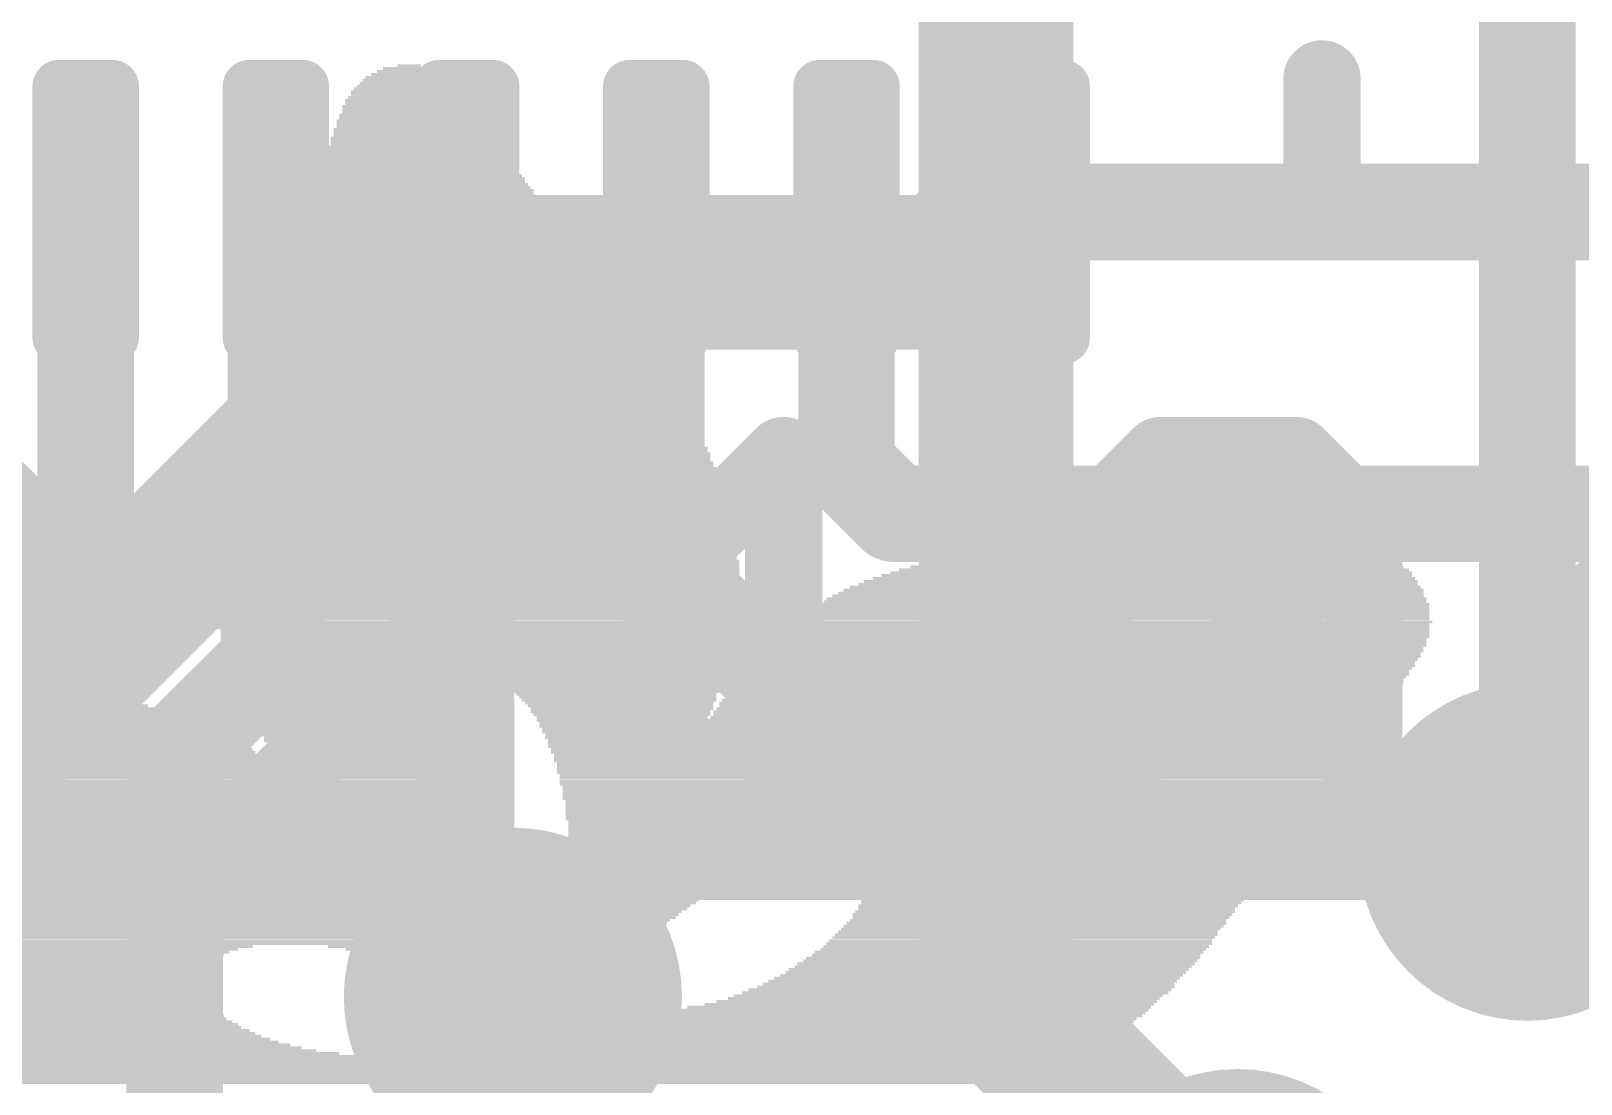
# Model space of a CAD drawing. Extents: x -0.1 to 17.9, y -0.1 to 29.2.
# Drawn here: x 7.496 to 11.571, y 9.422 to 12.192 of the extents above; entities that cross this region are included whole.
import ezdxf

# ---------------------------------------------------------------- set-up
doc = ezdxf.new("R2010")
doc.units = 0
for name, color, linetype in [('1', 12, 'CONTINUOUS'), ('16', 132, 'CONTINUOUS'), ('18', 110, 'CONTINUOUS'), ('21', 40, 'CONTINUOUS'), ('22', 253, 'CONTINUOUS')]:
    doc.layers.add(name, color=color, linetype=linetype)

# ---------------------------------------------------------------- blocks, each defined once
blk = doc.blocks.new('RECT')
blk.add_solid([(-0.5, -0.5), (0.5, -0.5), (-0.5, 0.5), (0.5, 0.5)])
blk = doc.blocks.new('RECT128000X44800R50')
at = {"const_width": 0.07}
blk.add_lwpolyline([(0.365, -0.07), (0.365, 0.07, 0.4142), (0.33, 0.105), (-0.33, 0.105, 0.4142), (-0.365, 0.07), (-0.365, -0.07, 0.4142), (-0.33, -0.105), (0.33, -0.105, 0.4142)], format="xyb", close=True, dxfattribs=at)
blk.add_solid([(-0.3475, -0.0875), (0.3475, -0.0875), (-0.3475, 0.0875), (0.3475, 0.0875)])
blk = doc.blocks.new('ROUNDV')
at = {"const_width": 0.5}
blk.add_lwpolyline([(0, -0.25, 1), (0, 0.25, 1), (0, -0.25)], format="xyb", dxfattribs=at)

msp = doc.modelspace()

# ---------------------------------------------------------------- linework, layer by layer
at = {"layer": '1', "const_width": 0.254}
for points in [[(7.64, 11.716), (7.64, 10.815)], [(8.14, 11.716), (8.14, 10.553)], [(8.64, 11.716), (8.64, 9.775)], [(9.14, 11.716), (9.14, 10.799)], [(9.64, 11.716), (9.64, 11.049)], [(10.14, 11.716), (12.668, 11.716)], [(9.64, 11.049), (9.767, 10.922)], [(9.767, 10.922), (12.192, 10.922)], [(7.64, 10.815), (7.366, 10.541)], [(9.14, 10.799), (9.906, 10.033)], [(8.14, 10.553), (7.874, 10.287)], [(7.874, 10.287), (7.874, 9.017)], [(9.906, 10.033), (11.43, 10.033)], [(8.64, 9.775), (8.763, 9.652)]]:
    msp.add_lwpolyline(points, dxfattribs=at)
at = {"layer": '1', "const_width": 0.127}
for points in [[(7.7035, 11.716, 1), (7.5765, 11.716)], [(8.2035, 11.716, 1), (8.0765, 11.716)], [(8.7035, 11.716, 1), (8.5765, 11.716)], [(9.2035, 11.716, 1), (9.0765, 11.716)], [(9.7035, 11.716, 1), (9.5765, 11.716)], [(10.14, 11.7795, 1), (10.14, 11.6525)], [(9.6849, 11.0939, 1), (9.5951, 11.0041)], [(9.5765, 11.049, 1), (9.7035, 11.049)], [(9.767, 10.9855, 1), (9.767, 10.8585)], [(9.7221, 10.8771, 1), (9.8119, 10.9669)], [(7.6849, 10.7701, 1), (7.5951, 10.8599)], [(9.1849, 10.8439, 1), (9.0951, 10.7541)], [(7.5765, 10.815, 1), (7.7035, 10.815)], [(9.0765, 10.799, 1), (9.2035, 10.799)], [(8.1849, 10.5081, 1), (8.0951, 10.5979)], [(8.0765, 10.553, 1), (8.2035, 10.553)], [(7.9375, 10.287, 1), (7.8105, 10.287)], [(7.8291, 10.3319, 1), (7.9189, 10.2421)], [(9.906, 10.0965, 1), (9.906, 9.9695)], [(11.43, 9.9695, 1), (11.43, 10.0965)], [(9.8611, 9.9881, 1), (9.9509, 10.0779)], [(8.6849, 9.8199, 1), (8.5951, 9.7301)], [(8.5765, 9.775, 1), (8.7035, 9.775)], [(8.7181, 9.6071, 1), (8.8079, 9.6969)]]:
    msp.add_lwpolyline(points, format="xyb", dxfattribs=at)
at = {"layer": '16'}
for points, const_width in [([(11.43, 17.333), (11.43, 10.033)], 0.254), ([(10.033, 11.684), (10.033, 12.573)], 0.4064), ([(9.906, 11.557), (10.033, 11.684)], 0.4064), ([(10.033, 9.652), (10.033, 11.684)], 0.4064), ([(8.636, 11.557), (5.969, 8.89)], 0.4064), ([(9.906, 11.557), (8.636, 11.557)], 0.4064), ([(10.668, 9.017), (10.033, 9.652)], 0.4064), ([(8.763, 9.652), (8.763, 8.128)], 0.254)]:
    msp.add_lwpolyline(points, dxfattribs=dict(at, const_width=const_width))
for points, const_width in [([(10.1346, 11.684, 1), (9.9314, 11.684)], 0.2032), ([(10.1048, 11.6122, 1), (9.9612, 11.7558)], 0.2032), ([(9.9314, 11.684, 1), (10.1346, 11.684)], 0.2032), ([(8.636, 11.6586, 1), (8.636, 11.4554)], 0.2032), ([(8.7078, 11.4852, 1), (8.5642, 11.6288)], 0.2032), ([(9.906, 11.4554, 1), (9.906, 11.6586)], 0.2032), ([(9.8342, 11.6288, 1), (9.9778, 11.4852)], 0.2032), ([(11.3665, 10.033, 1), (11.4935, 10.033)], 0.127), ([(10.1048, 9.7238, 1), (9.9612, 9.5802)], 0.2032), ([(8.8265, 9.652, 1), (8.6995, 9.652)], 0.127), ([(9.9314, 9.652, 1), (10.1346, 9.652)], 0.2032)]:
    msp.add_lwpolyline(points, format="xyb", dxfattribs=dict(at, const_width=const_width))
at = {"layer": '21', "const_width": 0.2032}
for points in [[(10.89, 11.716), (10.89, 12.066)], [(10.54, 11.716), (10.89, 11.716)], [(7.3137, 11.0753), (7.4916, 10.8974)], [(8.1271, 11.0753), (7.9492, 10.8974)], [(8.4831, 11.0753), (8.1271, 11.0753)], [(8.661, 10.8974), (8.4831, 11.0753)], [(9.1186, 10.7194), (9.4745, 11.0753)], [(9.4745, 11.0753), (9.4745, 10.0076)], [(10.288, 10.8974), (10.4659, 11.0753)], [(10.4659, 11.0753), (10.8218, 11.0753)], [(10.8218, 11.0753), (10.9998, 10.8974)], [(11.9912, 11.0753), (11.4574, 10.5415)], [(7.4916, 10.8974), (7.4916, 10.5415)], [(8.661, 10.7194), (8.661, 10.8974)], [(10.288, 10.1856), (10.288, 10.8974)], [(10.288, 10.1856), (10.9998, 10.8974)], [(10.9998, 10.8974), (10.9998, 10.1856)], [(7.9492, 10.0076), (8.661, 10.7194)], [(7.4916, 10.5415), (7.3137, 10.3635)], [(11.4574, 10.5415), (12.1692, 10.5415)], [(10.4659, 10.0076), (10.288, 10.1856)], [(10.9998, 10.1856), (10.8218, 10.0076)], [(8.661, 10.0076), (7.9492, 10.0076)], [(9.1186, 10.0076), (9.8304, 10.0076)], [(10.8218, 10.0076), (10.4659, 10.0076)]]:
    msp.add_lwpolyline(points, dxfattribs=at)
at = {"layer": '21', "const_width": 0.1016}
for points in [[(10.9408, 12.066, 1), (10.8392, 12.066)], [(10.54, 11.7668, 1), (10.54, 11.6652)], [(10.89, 11.6652, 1), (10.89, 11.7668)], [(10.8392, 11.716, 1), (10.9408, 11.716)], [(8.1271, 11.1261, 1), (8.1271, 11.0245)], [(8.1631, 11.0394, 1), (8.0912, 11.1112)], [(8.519, 11.1112, 1), (8.4471, 11.0394)], [(8.4831, 11.0245, 1), (8.4831, 11.1261)], [(9.5253, 11.0753, 1), (9.4237, 11.0753)], [(9.5104, 11.0394, 1), (9.4386, 11.1112)], [(10.4659, 11.1261, 1), (10.4659, 11.0245)], [(10.5019, 11.0394, 1), (10.43, 11.1112)], [(10.8578, 11.1112, 1), (10.7859, 11.0394)], [(10.8218, 11.0245, 1), (10.8218, 11.1261)], [(7.5424, 10.8974, 1), (7.4408, 10.8974)], [(7.4557, 10.8614, 1), (7.5275, 10.9333)], [(7.9133, 10.9333, 1), (7.9851, 10.8614)], [(8.7118, 10.8974, 1), (8.6102, 10.8974)], [(8.6251, 10.8614, 1), (8.6969, 10.9333)], [(10.3388, 10.8974, 1), (10.2372, 10.8974)], [(10.2521, 10.9333, 1), (10.3239, 10.8614)], [(11.0506, 10.8974, 1), (10.949, 10.8974)], [(11.0357, 10.8614, 1), (10.9639, 10.9333)], [(10.9639, 10.8614, 1), (11.0357, 10.9333)], [(8.6969, 10.6835, 1), (8.6251, 10.7553)], [(9.0827, 10.7553, 1), (9.1545, 10.6835)], [(8.6102, 10.7194, 1), (8.7118, 10.7194)], [(7.5275, 10.5055, 1), (7.4557, 10.5774)], [(11.4574, 10.5923, 1), (11.4574, 10.4907)], [(11.4215, 10.5774, 1), (11.4933, 10.5055)], [(7.4408, 10.5415, 1), (7.5424, 10.5415)], [(10.3239, 10.2215, 1), (10.2521, 10.1496)], [(10.2521, 10.2215, 1), (10.3239, 10.1496)], [(11.0357, 10.1496, 1), (10.9639, 10.2215)], [(10.2372, 10.1856, 1), (10.3388, 10.1856)], [(10.949, 10.1856, 1), (11.0506, 10.1856)], [(7.9492, 10.0584, 1), (7.9492, 9.9568)], [(8.661, 9.9568, 1), (8.661, 10.0584)], [(9.1186, 10.0584, 1), (9.1186, 9.9568)], [(9.8304, 9.9568, 1), (9.8304, 10.0584)], [(10.4659, 10.0584, 1), (10.4659, 9.9568)], [(10.8218, 9.9568, 1), (10.8218, 10.0584)], [(7.9133, 10.0435, 1), (7.9851, 9.9717)], [(10.43, 9.9717, 1), (10.5019, 10.0435)], [(10.7859, 10.0435, 1), (10.8578, 9.9717)], [(9.4237, 10.0076, 1), (9.5253, 10.0076)]]:
    msp.add_lwpolyline(points, format="xyb", dxfattribs=at)

# ---------------------------------------------------------------- block references
at = {"layer": '1', "rotation": 270}
for p in [(7.64, 11.716), (8.14, 11.716), (8.64, 11.716), (9.14, 11.716), (9.64, 11.716), (10.14, 11.716)]:
    msp.add_blockref('RECT128000X44800R50', p, dxfattribs=at)
at = {"layer": '18', "xscale": 0.889, "yscale": 0.889}
for p in [(11.43, 10.033), (11.43, 10.033), (8.763, 9.652), (8.763, 9.652), (10.668, 9.017), (10.668, 9.017)]:
    msp.add_blockref('ROUNDV', p, dxfattribs=at)
at = {"layer": '22', "rotation": 180}
for p, xscale, yscale in [((8.49, 12.1006), 0.0609, 0.0076), ((8.4823, 12.0625), 0.2286, 0.0076), ((8.4785, 12.0701), 0.2058, 0.0076), ((8.4824, 12.0777), 0.1829, 0.0076), ((8.4823, 12.0853), 0.1524, 0.0076), ((8.4824, 12.093), 0.1219, 0.0077), ((8.4823, 12.0168), 0.3048, 0.0077), ((8.4823, 12.032), 0.2896, 0.0076), ((8.4823, 12.0244), 0.2896, 0.0076), ((8.4824, 12.0396), 0.2743, 0.0076), ((8.4824, 12.0472), 0.2591, 0.0076), ((8.4823, 12.0549), 0.2438, 0.0077), ((8.4862, 11.9939), 0.3429, 0.0076), ((8.4862, 11.9863), 0.3429, 0.0076), ((8.49, 11.9787), 0.3505, 0.0077), ((8.4823, 12.0091), 0.32, 0.0076), ((8.4862, 12.0015), 0.3277, 0.0076), ((8.4899, 11.9558), 0.381, 0.0076), ((8.4938, 11.9482), 0.3887, 0.0076), ((8.4976, 11.9405), 0.3963, 0.0077), ((8.49, 11.971), 0.3657, 0.0076), ((8.4938, 11.9634), 0.3733, 0.0076), ((8.5052, 11.8948), 0.442, 0.0076), ((8.5014, 11.9101), 0.4343, 0.0076), ((8.5014, 11.9024), 0.4343, 0.0077), ((8.4938, 11.9329), 0.4039, 0.0076), ((8.4976, 11.9253), 0.4115, 0.0076), ((8.5014, 11.9177), 0.4191, 0.0076), ((8.509, 11.8643), 0.48, 0.0077), ((8.5128, 11.8567), 0.4876, 0.0076), ((8.5052, 11.8872), 0.4572, 0.0076), ((8.5052, 11.8796), 0.4572, 0.0076), ((8.509, 11.872), 0.4648, 0.0076), ((8.5166, 11.8186), 0.5258, 0.0076), ((8.5128, 11.8415), 0.503, 0.0076), ((8.5166, 11.8339), 0.5106, 0.0076), ((8.5204, 11.8262), 0.5182, 0.0077), ((8.5128, 11.8491), 0.4876, 0.0076), ((8.5243, 11.7881), 0.5563, 0.0077), ((8.5281, 11.7805), 0.5639, 0.0076), ((8.5319, 11.7729), 0.5715, 0.0076), ((8.5204, 11.811), 0.5334, 0.0076), ((8.5242, 11.8034), 0.541, 0.0076), ((8.5242, 11.7958), 0.541, 0.0076), ((8.5319, 11.7424), 0.6019, 0.0076), ((8.5357, 11.7348), 0.6096, 0.0076), ((8.5281, 11.7653), 0.5791, 0.0076), ((8.5319, 11.7577), 0.5867, 0.0076), ((8.5357, 11.75), 0.5943, 0.0077), ((8.5433, 11.6967), 0.6553, 0.0076), ((8.5395, 11.7196), 0.6325, 0.0076), ((8.5395, 11.7119), 0.6325, 0.0077), ((8.5433, 11.7043), 0.6401, 0.0076), ((8.5395, 11.7272), 0.6172, 0.0076), ((8.5509, 11.651), 0.701, 0.0076), ((8.5471, 11.6738), 0.6782, 0.0077), ((8.5509, 11.6662), 0.6858, 0.0076), ((8.5509, 11.6586), 0.6858, 0.0076), ((8.5471, 11.6815), 0.663, 0.0076), ((8.5433, 11.6891), 0.6553, 0.0076), ((8.5548, 11.6281), 0.7239, 0.0076), ((8.5586, 11.6205), 0.7315, 0.0076), ((8.5624, 11.6129), 0.7391, 0.0076), ((8.5547, 11.6434), 0.7086, 0.0076), ((8.5547, 11.6357), 0.7086, 0.0077), ((8.5662, 11.5748), 0.7773, 0.0076), ((8.5585, 11.6053), 0.7468, 0.0076), ((8.5623, 11.5976), 0.7544, 0.0077), ((8.5661, 11.59), 0.762, 0.0076), ((8.5661, 11.5824), 0.762, 0.0076), ((8.5776, 11.5291), 0.8306, 0.0076), ((8.57, 11.5519), 0.8001, 0.0076), ((8.5738, 11.5443), 0.8077, 0.0076), ((8.5776, 11.5367), 0.8153, 0.0076), ((8.57, 11.5672), 0.7849, 0.0076), ((8.5738, 11.5595), 0.7925, 0.0077), ((8.5814, 11.5062), 0.8534, 0.0076), ((8.5814, 11.4986), 0.8534, 0.0076), ((8.5852, 11.491), 0.861, 0.0076), ((8.5776, 11.5214), 0.8306, 0.0077), ((8.5814, 11.5138), 0.8382, 0.0076), ((8.589, 11.4605), 0.8992, 0.0076), ((8.5928, 11.4529), 0.9068, 0.0076), ((8.589, 11.4757), 0.884, 0.0076), ((8.589, 11.4681), 0.884, 0.0076), ((8.5852, 11.4833), 0.8763, 0.0077), ((8.5967, 11.4148), 0.9449, 0.0076), ((8.6005, 11.4071), 0.9525, 0.0077), ((8.5928, 11.4376), 0.922, 0.0076), ((8.5966, 11.43), 0.9296, 0.0076), ((8.6005, 11.4224), 0.9373, 0.0076), ((8.5928, 11.4452), 0.9068, 0.0077), ((8.6043, 11.3843), 0.9753, 0.0076), ((8.6081, 11.3767), 0.9829, 0.0076), ((8.6119, 11.3691), 0.9906, 0.0077), ((8.6043, 11.3995), 0.9601, 0.0076), ((8.6043, 11.3919), 0.9601, 0.0076), ((8.6119, 11.3386), 1.0211, 0.0076), ((8.6157, 11.331), 1.0287, 0.0077), ((8.6081, 11.3614), 0.9983, 0.0076), ((8.6119, 11.3538), 1.0059, 0.0076), ((8.6157, 11.3462), 1.0135, 0.0076), ((8.6233, 11.2929), 1.0744, 0.0077), ((8.6271, 11.2852), 1.082, 0.0076), ((8.6195, 11.3157), 1.0516, 0.0076), ((8.6195, 11.3081), 1.0516, 0.0076), ((8.6233, 11.3005), 1.0592, 0.0076), ((8.6195, 11.3233), 1.0363, 0.0076), ((8.6309, 11.2471), 1.1202, 0.0076), ((8.6271, 11.27), 1.0972, 0.0076), ((8.631, 11.2624), 1.1049, 0.0076), ((8.631, 11.2548), 1.1049, 0.0077), ((8.6271, 11.2776), 1.082, 0.0076), ((8.6347, 11.2243), 1.143, 0.0076), ((8.6347, 11.2167), 1.143, 0.0077), ((8.6385, 11.209), 1.1506, 0.0076), ((8.6347, 11.2395), 1.1278, 0.0076), ((8.6347, 11.2319), 1.1278, 0.0076), ((8.6424, 11.1709), 1.1887, 0.0076), ((8.6424, 11.1633), 1.1887, 0.0076), ((8.6386, 11.2014), 1.1659, 0.0076), ((8.6386, 11.1938), 1.1659, 0.0076), ((8.6424, 11.1862), 1.1735, 0.0076), ((8.6424, 11.1786), 1.1735, 0.0077), ((8.6462, 11.1252), 1.2269, 0.0076), ((8.6424, 11.1481), 1.2039, 0.0076), ((8.6462, 11.1405), 1.2115, 0.0077), ((8.6462, 11.1328), 1.2115, 0.0076), ((8.6462, 11.1557), 1.1963, 0.0076), ((8.65, 11.0795), 1.2649, 0.0076), ((8.6462, 11.1024), 1.2421, 0.0077), ((8.65, 11.0947), 1.2497, 0.0076), ((8.65, 11.0871), 1.2497, 0.0076), ((8.6462, 11.1176), 1.2269, 0.0076), ((8.65, 11.11), 1.2345, 0.0076), ((8.65, 11.049), 1.2801, 0.0076), ((8.6538, 11.0414), 1.2878, 0.0076), ((8.65, 11.0719), 1.2649, 0.0076), ((8.65, 11.0643), 1.2649, 0.0077), ((8.6538, 11.0566), 1.2725, 0.0076), ((8.6538, 11.0185), 1.303, 0.0076), ((8.6538, 11.0109), 1.303, 0.0076), ((8.6538, 11.0033), 1.303, 0.0076), ((8.6538, 11.0338), 1.2878, 0.0076), ((8.6538, 11.0262), 1.2878, 0.0077), ((8.6538, 10.9804), 1.3183, 0.0076), ((8.6576, 10.9728), 1.3259, 0.0076), ((8.6576, 10.9652), 1.3259, 0.0076), ((8.6576, 10.9576), 1.3259, 0.0076), ((8.6576, 10.9957), 1.3106, 0.0076), ((8.6576, 10.9881), 1.3106, 0.0077), ((8.6576, 10.9423), 1.3411, 0.0076), ((8.6576, 10.9347), 1.3411, 0.0076), ((8.6576, 10.9271), 1.3411, 0.0076), ((8.6614, 10.9195), 1.3488, 0.0076), ((8.6614, 10.95), 1.3335, 0.0077), ((8.6614, 10.8814), 1.364, 0.0076), ((8.6614, 10.9119), 1.3488, 0.0077), ((8.6614, 10.9042), 1.3488, 0.0076), ((8.6614, 10.8966), 1.3488, 0.0076), ((8.6652, 10.889), 1.3564, 0.0076), ((8.6614, 10.8738), 1.364, 0.0077), ((8.6614, 10.8661), 1.364, 0.0076), ((8.6614, 10.8585), 1.364, 0.0076), ((8.6652, 10.8509), 1.3716, 0.0076), ((8.6652, 10.8433), 1.3716, 0.0076), ((8.6652, 10.8357), 1.3716, 0.0077), ((8.6652, 10.828), 1.3716, 0.0076), ((8.6652, 10.8204), 1.3716, 0.0076), ((8.6652, 10.8128), 1.3716, 0.0076), ((8.6652, 10.8052), 1.3716, 0.0076), ((8.669, 10.7976), 1.3792, 0.0077), ((10.4749, 10.7976), 1.2115, 0.0077), ((10.4902, 10.8052), 1.1506, 0.0076), ((10.5054, 10.8128), 1.0744, 0.0076), ((10.6807, 10.8204), 0.602, 0.0076), ((8.669, 10.7899), 1.3792, 0.0076), ((8.669, 10.7823), 1.3792, 0.0076), ((8.669, 10.7747), 1.3792, 0.0076), ((8.669, 10.7671), 1.3792, 0.0076), ((8.669, 10.7595), 1.3792, 0.0077), ((10.4292, 10.7595), 1.3945, 0.0077), ((10.4407, 10.7671), 1.3716, 0.0076), ((10.4482, 10.7747), 1.3411, 0.0076), ((10.4559, 10.7823), 1.2954, 0.0076), ((10.4673, 10.7899), 1.2573, 0.0076), ((8.669, 10.7518), 1.3792, 0.0076), ((8.669, 10.7442), 1.3792, 0.0076), ((8.669, 10.7366), 1.3792, 0.0076), ((8.669, 10.729), 1.3792, 0.0076), ((8.669, 10.7214), 1.3792, 0.0077), ((8.669, 10.7137), 1.3792, 0.0076), ((10.3873, 10.7137), 1.5392, 0.0076), ((10.3949, 10.7214), 1.524, 0.0077), ((10.3987, 10.729), 1.5011, 0.0076), ((10.4063, 10.7366), 1.4707, 0.0076), ((10.414, 10.7442), 1.4554, 0.0076), ((10.4216, 10.7518), 1.425, 0.0076), ((8.669, 10.7061), 1.3792, 0.0076), ((8.669, 10.6985), 1.3792, 0.0076), ((8.669, 10.6909), 1.3792, 0.0076), ((8.669, 10.6833), 1.3792, 0.0077), ((8.669, 10.6756), 1.3792, 0.0076), ((10.3606, 10.6756), 1.6231, 0.0076), ((10.3683, 10.6833), 1.6078, 0.0077), ((10.3721, 10.6909), 1.585, 0.0076), ((10.3759, 10.6985), 1.5774, 0.0076), ((10.3797, 10.7061), 1.5544, 0.0076), ((8.669, 10.668), 1.3792, 0.0076), ((8.6728, 10.6604), 1.3716, 0.0076), ((8.669, 10.6528), 1.364, 0.0076), ((8.669, 10.6452), 1.364, 0.0077), ((8.669, 10.6375), 1.364, 0.0076), ((10.3378, 10.6375), 1.684, 0.0076), ((10.3378, 10.6452), 1.6688, 0.0077), ((10.3454, 10.6528), 1.6536, 0.0076), ((10.3492, 10.6604), 1.6459, 0.0076), ((10.3568, 10.668), 1.6307, 0.0076), ((8.669, 10.6299), 1.364, 0.0076), ((8.669, 10.6223), 1.364, 0.0076), ((8.6728, 10.6147), 1.3564, 0.0076), ((8.6728, 10.6071), 1.3564, 0.0077), ((8.669, 10.5994), 1.3488, 0.0076), ((8.669, 10.5918), 1.3488, 0.0076), ((10.3035, 10.5918), 1.7222, 0.0076), ((10.3112, 10.5994), 1.7221, 0.0076), ((10.3149, 10.6071), 1.7145, 0.0077), ((10.3187, 10.6147), 1.7069, 0.0076), ((10.3263, 10.6223), 1.6917, 0.0076), ((10.3302, 10.6299), 1.684, 0.0076), ((8.669, 10.5842), 1.3488, 0.0076), ((8.6729, 10.5766), 1.3411, 0.0076), ((8.6729, 10.569), 1.3411, 0.0077), ((8.6691, 10.5613), 1.3335, 0.0076), ((8.6691, 10.5537), 1.3335, 0.0076), ((10.2768, 10.5537), 1.745, 0.0076), ((10.2844, 10.5613), 1.7449, 0.0076), ((10.2882, 10.569), 1.7373, 0.0077), ((10.2959, 10.5766), 1.7374, 0.0076), ((10.2997, 10.5842), 1.7298, 0.0076), ((8.6729, 10.5461), 1.3259, 0.0076), ((8.669, 10.5385), 1.3182, 0.0076), ((8.669, 10.5309), 1.3182, 0.0077), ((8.669, 10.5232), 1.3182, 0.0076), ((8.6728, 10.5156), 1.3106, 0.0076), ((10.2502, 10.5156), 1.7526, 0.0076), ((10.2578, 10.5309), 1.7526, 0.0077), ((10.2578, 10.5232), 1.7526, 0.0076), ((10.2654, 10.5385), 1.7526, 0.0076), ((10.273, 10.5461), 1.7526, 0.0076), ((8.669, 10.508), 1.303, 0.0076), ((8.669, 10.5004), 1.303, 0.0076), ((8.6728, 10.4928), 1.2954, 0.0077), ((8.669, 10.4851), 1.2878, 0.0076), ((8.6728, 10.4775), 1.2802, 0.0076), ((8.6728, 10.4699), 1.2802, 0.0076), ((10.2159, 10.4699), 1.7602, 0.0076), ((10.2235, 10.4775), 1.7602, 0.0076), ((10.2273, 10.4851), 1.7526, 0.0076), ((10.2387, 10.5004), 1.7602, 0.0076), ((10.2349, 10.4928), 1.7526, 0.0077), ((10.2425, 10.508), 1.7526, 0.0076), ((7.6327, 10.4318), 0.099, 0.0076), ((8.3604, 10.4623), 0.6554, 0.0076), ((8.3604, 10.4547), 0.64, 0.0077), ((8.3566, 10.447), 0.6324, 0.0076), ((8.3566, 10.4394), 0.6172, 0.0076), ((8.3528, 10.4318), 0.6096, 0.0076), ((9.0272, 10.4623), 0.5563, 0.0076), ((9.0348, 10.4547), 0.541, 0.0077), ((9.0348, 10.447), 0.5258, 0.0076), ((9.0386, 10.4394), 0.5182, 0.0076), ((9.0424, 10.4318), 0.5106, 0.0076), ((10.1892, 10.4318), 1.7526, 0.0076), ((10.2006, 10.447), 1.7602, 0.0076), ((10.1968, 10.4394), 1.7526, 0.0076), ((10.2044, 10.4547), 1.7526, 0.0077), ((10.2121, 10.4623), 1.7526, 0.0076), ((7.6175, 10.3937), 0.5563, 0.0076), ((7.6175, 10.4013), 0.4953, 0.0076), ((7.6251, 10.4089), 0.4343, 0.0076), ((7.6251, 10.4166), 0.3581, 0.0077), ((7.6289, 10.4242), 0.2591, 0.0076), ((8.3566, 10.4242), 0.602, 0.0076), ((8.3528, 10.4166), 0.5944, 0.0077), ((8.3566, 10.4089), 0.5868, 0.0076), ((8.3528, 10.4013), 0.5791, 0.0076), ((8.3566, 10.3937), 0.5715, 0.0076), ((9.0424, 10.4242), 0.4953, 0.0076), ((9.0462, 10.4166), 0.4876, 0.0077), ((9.05, 10.4089), 0.48, 0.0076), ((9.0462, 10.4013), 0.4724, 0.0076), ((9.05, 10.3937), 0.4648, 0.0076), ((10.1663, 10.4013), 1.7526, 0.0076), ((10.1663, 10.3937), 1.7526, 0.0076), ((10.174, 10.4089), 1.7526, 0.0076), ((10.1816, 10.4242), 1.7526, 0.0076), ((10.1816, 10.4166), 1.7526, 0.0077), ((7.5984, 10.348), 0.8078, 0.0076), ((7.6022, 10.3556), 0.7696, 0.0076), ((7.6099, 10.3632), 0.7239, 0.0076), ((7.6136, 10.3708), 0.6858, 0.0076), ((7.6137, 10.3785), 0.6401, 0.0077), ((7.6175, 10.3861), 0.6019, 0.0076), ((8.3566, 10.3861), 0.5715, 0.0076), ((8.3566, 10.3785), 0.5562, 0.0077), ((8.3566, 10.3708), 0.5562, 0.0076), ((8.3604, 10.3632), 0.5486, 0.0076), ((8.3604, 10.3556), 0.5334, 0.0076), ((8.3604, 10.348), 0.5334, 0.0076), ((9.05, 10.3861), 0.4496, 0.0076), ((9.9263, 10.3785), 2.2022, 0.0077), ((9.9263, 10.3708), 2.187, 0.0076), ((9.9263, 10.3632), 2.187, 0.0076), ((9.9264, 10.3556), 2.1717, 0.0076), ((9.9225, 10.348), 2.164, 0.0076), ((10.1587, 10.3861), 1.7526, 0.0076), ((7.5717, 10.3099), 0.983, 0.0076), ((7.5794, 10.3175), 0.9525, 0.0076), ((7.5832, 10.3251), 0.9144, 0.0076), ((7.5908, 10.3327), 0.8839, 0.0076), ((7.5946, 10.3404), 0.8458, 0.0077), ((8.3642, 10.3404), 0.5258, 0.0077), ((8.368, 10.3327), 0.5182, 0.0076), ((8.368, 10.3251), 0.5182, 0.0076), ((8.3719, 10.3175), 0.5105, 0.0076), ((8.3719, 10.3099), 0.4953, 0.0076), ((9.9225, 10.3404), 2.1488, 0.0077), ((9.9225, 10.3327), 2.1488, 0.0076), ((9.9225, 10.3251), 2.1336, 0.0076), ((9.9187, 10.3175), 2.126, 0.0076), ((9.9149, 10.3099), 2.1184, 0.0076), ((7.5375, 10.2718), 1.1583, 0.0076), ((7.5451, 10.2794), 1.1277, 0.0076), ((7.5527, 10.287), 1.0973, 0.0076), ((7.5565, 10.2946), 1.0592, 0.0076), ((7.568, 10.3023), 1.0211, 0.0077), ((8.3757, 10.3023), 0.4877, 0.0077), ((8.3757, 10.2946), 0.4877, 0.0076), ((8.3795, 10.287), 0.4801, 0.0076), ((8.3833, 10.2794), 0.4725, 0.0076), ((8.3871, 10.2718), 0.4648, 0.0076), ((9.9187, 10.3023), 2.1108, 0.0077), ((9.9149, 10.2946), 2.1031, 0.0076), ((9.9149, 10.287), 2.0879, 0.0076), ((9.9149, 10.2794), 2.0879, 0.0076), ((9.9111, 10.2718), 2.0803, 0.0076), ((7.4955, 10.2261), 1.364, 0.0077), ((7.5032, 10.2337), 1.3335, 0.0076), ((7.507, 10.2413), 1.2954, 0.0076), ((7.5184, 10.2489), 1.2573, 0.0076), ((7.526, 10.2565), 1.2268, 0.0076), ((7.5337, 10.2642), 1.1963, 0.0077), ((8.3871, 10.2642), 0.4648, 0.0077), ((8.3909, 10.2565), 0.4572, 0.0076), ((8.3947, 10.2489), 0.4496, 0.0076), ((8.3985, 10.2413), 0.442, 0.0076), ((8.4023, 10.2337), 0.4344, 0.0076), ((8.4023, 10.2261), 0.4344, 0.0077), ((9.9111, 10.2642), 2.065, 0.0077), ((9.9073, 10.2565), 2.0574, 0.0076), ((9.9073, 10.2489), 2.0574, 0.0076), ((9.9035, 10.2413), 2.0497, 0.0076), ((9.9035, 10.2337), 2.0345, 0.0076), ((9.8997, 10.2261), 2.0269, 0.0077), ((7.6556, 10.188), 1.9279, 0.0077), ((7.6708, 10.1956), 1.8974, 0.0076), ((7.6823, 10.2032), 1.8745, 0.0076), ((7.4803, 10.2108), 1.425, 0.0076), ((7.4879, 10.2184), 1.3944, 0.0076), ((8.4062, 10.2184), 0.4267, 0.0076), ((8.41, 10.2108), 0.4191, 0.0076), ((9.8997, 10.2184), 2.0269, 0.0076), ((9.8959, 10.2108), 2.0193, 0.0076), ((9.8959, 10.2032), 2.0041, 0.0076), ((9.892, 10.1956), 1.9964, 0.0076), ((9.892, 10.188), 1.9964, 0.0077), ((7.5984, 10.1499), 2.0422, 0.0077), ((7.6099, 10.1575), 2.0193, 0.0076), ((7.6213, 10.1651), 1.9965, 0.0076), ((7.6327, 10.1727), 1.9736, 0.0076), ((7.6442, 10.1803), 1.9507, 0.0076), ((9.8882, 10.1803), 1.9888, 0.0076), ((9.8844, 10.1727), 1.9812, 0.0076), ((9.8882, 10.1651), 1.9736, 0.0076), ((9.8844, 10.1575), 1.966, 0.0076), ((9.8806, 10.1499), 1.9584, 0.0077), ((7.5337, 10.1041), 2.1869, 0.0076), ((7.5413, 10.1118), 2.1717, 0.0077), ((7.5527, 10.1194), 2.1488, 0.0076), ((7.5641, 10.127), 2.126, 0.0076), ((7.5794, 10.1346), 2.0955, 0.0076), ((7.5908, 10.1422), 2.0726, 0.0076), ((9.8768, 10.1422), 1.9507, 0.0076), ((9.8768, 10.1346), 1.9507, 0.0076), ((9.873, 10.127), 1.9431, 0.0076), ((9.8692, 10.1194), 1.9355, 0.0076), ((9.8692, 10.1118), 1.9203, 0.0077), ((9.8692, 10.1041), 1.9203, 0.0076), ((7.4994, 10.066), 2.2707, 0.0076), ((7.507, 10.0737), 2.2555, 0.0077), ((7.5108, 10.0813), 2.2479, 0.0076), ((7.5184, 10.0889), 2.2326, 0.0076), ((7.5222, 10.0965), 2.2098, 0.0076), ((9.8654, 10.0965), 1.9127, 0.0076), ((9.8615, 10.0889), 1.905, 0.0076), ((9.8577, 10.0813), 1.8974, 0.0076), ((9.8577, 10.0737), 1.8974, 0.0077), ((9.8539, 10.066), 1.8898, 0.0076), ((7.488, 10.0203), 2.3241, 0.0076), ((7.4879, 10.0279), 2.3088, 0.0076), ((7.4917, 10.0432), 2.3012, 0.0076), ((7.4917, 10.0356), 2.3012, 0.0077), ((7.4955, 10.0508), 2.2936, 0.0076), ((7.4955, 10.0584), 2.2784, 0.0076), ((9.8501, 10.0584), 1.8822, 0.0076), ((9.8463, 10.0508), 1.8746, 0.0076), ((9.8463, 10.0432), 1.8746, 0.0076), ((9.8425, 10.0356), 1.8669, 0.0077), ((9.8387, 10.0279), 1.8593, 0.0076), ((9.8387, 10.0203), 1.8593, 0.0076), ((7.4841, 9.9822), 2.347, 0.0076), ((7.4841, 10.0051), 2.3318, 0.0076), ((7.4841, 9.9975), 2.3318, 0.0077), ((7.4879, 9.9898), 2.3394, 0.0076), ((7.488, 10.0127), 2.3241, 0.0076), ((9.1986, 10.0051), 0.5792, 0.0076), ((9.1719, 9.9898), 0.5258, 0.0076), ((9.1605, 9.9822), 0.503, 0.0076), ((9.2215, 10.0127), 0.6249, 0.0076), ((9.1834, 9.9975), 0.5487, 0.0077), ((10.1892, 10.0127), 1.143, 0.0076), ((10.2007, 10.0051), 1.1049, 0.0076), ((10.2045, 9.9975), 1.0821, 0.0077), ((10.2082, 9.9898), 1.0745, 0.0076), ((10.2082, 9.9822), 1.0591, 0.0076), ((7.4841, 9.9746), 2.347, 0.0076), ((7.4879, 9.967), 2.3546, 0.0076), ((7.4879, 9.9594), 2.3546, 0.0077), ((7.4917, 9.9517), 2.3622, 0.0076), ((7.4917, 9.9441), 2.3622, 0.0076), ((9.111, 9.9441), 0.4191, 0.0076), ((9.13, 9.9594), 0.442, 0.0077), ((9.1224, 9.9517), 0.4268, 0.0076), ((9.1491, 9.9746), 0.4801, 0.0076), ((9.1415, 9.967), 0.4649, 0.0076), ((10.2045, 9.9746), 1.0515, 0.0076), ((10.2045, 9.967), 1.0363, 0.0076), ((10.2045, 9.9594), 1.0363, 0.0077), ((10.2007, 9.9517), 1.0287, 0.0076), ((10.1969, 9.9441), 1.0211, 0.0076), ((7.4879, 9.9365), 2.3698, 0.0076), ((7.4917, 9.9289), 2.3774, 0.0076), ((7.4917, 9.9213), 2.3774, 0.0077), ((7.4956, 9.9136), 2.3851, 0.0076), ((7.4956, 9.906), 2.3851, 0.0076), ((7.5032, 9.8984), 2.3851, 0.0076), ((9.0729, 9.906), 0.3581, 0.0076), ((9.0691, 9.8984), 0.3505, 0.0076), ((9.0957, 9.9289), 0.3886, 0.0076), ((9.0919, 9.9213), 0.381, 0.0077), ((9.0843, 9.9136), 0.3658, 0.0076), ((9.1034, 9.9365), 0.4039, 0.0076), ((10.1816, 9.906), 1.0058, 0.0076), ((10.1778, 9.8984), 0.9982, 0.0076), ((10.193, 9.9365), 1.0134, 0.0076), ((10.193, 9.9289), 1.0134, 0.0076), ((10.1892, 9.9213), 1.0058, 0.0077), ((10.1854, 9.9136), 0.9982, 0.0076), ((7.5032, 9.8908), 2.3851, 0.0076), ((7.507, 9.8832), 2.3927, 0.0077), ((7.507, 9.8755), 2.3927, 0.0076), ((7.5146, 9.8679), 2.3927, 0.0076), ((7.5184, 9.8603), 2.4003, 0.0076), ((9.0462, 9.8755), 0.32, 0.0076), ((9.0424, 9.8679), 0.3124, 0.0076), ((9.0386, 9.8603), 0.3048, 0.0076), ((9.0615, 9.8908), 0.3353, 0.0076), ((9.0577, 9.8832), 0.3277, 0.0077), ((10.1549, 9.8679), 0.9982, 0.0076), ((10.1511, 9.8603), 0.9906, 0.0076), ((10.1625, 9.8755), 0.9982, 0.0076), ((10.1702, 9.8908), 0.9983, 0.0076), ((10.1663, 9.8832), 0.9906, 0.0077), ((7.5184, 9.8527), 2.4003, 0.0076), ((7.5261, 9.8451), 2.4003, 0.0077), ((7.5337, 9.8374), 2.4003, 0.0076), ((7.5375, 9.8298), 2.4079, 0.0076), ((7.5451, 9.8222), 2.4079, 0.0076), ((9.0081, 9.8298), 0.2896, 0.0076), ((9.0043, 9.8222), 0.282, 0.0076), ((9.0157, 9.8374), 0.2896, 0.0076), ((9.0272, 9.8527), 0.2971, 0.0076), ((9.0234, 9.8451), 0.2895, 0.0077), ((10.1168, 9.8222), 0.9982, 0.0076), ((10.1244, 9.8298), 0.9982, 0.0076), ((10.1321, 9.8374), 0.9983, 0.0076), ((10.1397, 9.8451), 0.9982, 0.0077), ((10.1435, 9.8527), 0.9906, 0.0076), ((7.5527, 9.8146), 2.4079, 0.0076), ((7.5603, 9.807), 2.408, 0.0077), ((7.5718, 9.7993), 2.4155, 0.0076), ((7.7432, 9.7917), 2.7432, 0.0076), ((7.2289, 9.7841), 1.6993, 0.0076), ((7.2136, 9.7765), 1.6536, 0.0076), ((8.6919, 9.7841), 0.8306, 0.0076), ((8.7109, 9.7765), 0.7772, 0.0076), ((8.9776, 9.7993), 0.2896, 0.0076), ((8.9891, 9.807), 0.2819, 0.0077), ((8.9967, 9.8146), 0.2819, 0.0076), ((10.0787, 9.7765), 1.0134, 0.0076), ((10.0864, 9.7841), 1.0135, 0.0076), ((10.094, 9.7917), 1.0135, 0.0076), ((10.0978, 9.7993), 1.0059, 0.0076), ((10.1054, 9.807), 1.0058, 0.0077), ((10.113, 9.8146), 1.0058, 0.0076), ((7.2098, 9.7689), 1.6154, 0.0077), ((7.206, 9.7612), 1.5926, 0.0076), ((7.2022, 9.7536), 1.5697, 0.0076), ((7.2022, 9.746), 1.5393, 0.0076), ((7.2022, 9.7384), 1.524, 0.0076), ((8.73, 9.7689), 0.7391, 0.0077), ((8.7414, 9.7612), 0.701, 0.0076), ((8.749, 9.7536), 0.6706, 0.0076), ((8.7605, 9.746), 0.6477, 0.0076), ((8.7681, 9.7384), 0.6172, 0.0076), ((10.033, 9.7384), 1.044, 0.0076), ((10.0445, 9.746), 1.0363, 0.0076), ((10.0521, 9.7536), 1.0363, 0.0076), ((10.0597, 9.7612), 1.0211, 0.0076), ((10.0673, 9.7689), 1.0211, 0.0077), ((7.2022, 9.7308), 1.5087, 0.0077), ((7.206, 9.7231), 1.4859, 0.0076), ((7.206, 9.7155), 1.4707, 0.0076), ((7.2098, 9.7079), 1.463, 0.0076), ((7.2174, 9.7003), 1.4478, 0.0076), ((8.7757, 9.7308), 0.602, 0.0077), ((8.7795, 9.7231), 0.5792, 0.0076), ((8.7872, 9.7155), 0.5639, 0.0076), ((8.7948, 9.7079), 0.5487, 0.0076), ((8.8024, 9.7003), 0.5334, 0.0076), ((9.9835, 9.7003), 1.0668, 0.0076), ((9.9949, 9.7079), 1.0592, 0.0076), ((10.0063, 9.7155), 1.0516, 0.0076), ((10.014, 9.7231), 1.0515, 0.0076), ((10.0254, 9.7308), 1.0439, 0.0077), ((7.2212, 9.6927), 1.4402, 0.0077), ((7.2289, 9.685), 1.4249, 0.0076), ((7.2327, 9.6774), 1.4173, 0.0076), ((7.2365, 9.6698), 1.4097, 0.0076), ((7.2441, 9.6622), 1.3945, 0.0076), ((7.2517, 9.6546), 1.3944, 0.0077), ((8.8062, 9.6927), 0.5258, 0.0077), ((8.8138, 9.685), 0.5106, 0.0076), ((8.8176, 9.6774), 0.503, 0.0076), ((8.8215, 9.6698), 0.4953, 0.0076), ((8.8291, 9.6622), 0.4953, 0.0076), ((8.8329, 9.6546), 0.4877, 0.0077), ((9.9073, 9.6546), 1.1277, 0.0077), ((9.9263, 9.6622), 1.1202, 0.0076), ((9.9378, 9.6698), 1.1125, 0.0076), ((9.953, 9.6774), 1.0973, 0.0076), ((9.9606, 9.685), 1.082, 0.0076), ((9.972, 9.6927), 1.0744, 0.0077), ((7.2631, 9.6469), 1.3868, 0.0076), ((7.2669, 9.6393), 1.3792, 0.0076), ((7.2746, 9.6317), 1.3793, 0.0076), ((7.286, 9.6241), 1.3716, 0.0076), ((7.2936, 9.6165), 1.3716, 0.0077), ((8.8405, 9.6469), 0.4877, 0.0076), ((8.8557, 9.6317), 0.503, 0.0076), ((8.8481, 9.6393), 0.4877, 0.0076), ((8.8748, 9.6241), 0.5257, 0.0076), ((9.5225, 9.6165), 1.8211, 0.0077), ((9.8311, 9.6241), 1.2192, 0.0076), ((9.8578, 9.6317), 1.1811, 0.0076), ((9.8768, 9.6393), 1.1582, 0.0076), ((9.8958, 9.6469), 1.1354, 0.0076), ((7.305, 9.6088), 1.364, 0.0076), ((7.3165, 9.6012), 1.3716, 0.0076), ((7.3241, 9.5936), 1.3716, 0.0076), ((7.3393, 9.586), 1.3716, 0.0076), ((7.3508, 9.5784), 1.3793, 0.0077), ((9.5034, 9.586), 1.783, 0.0076), ((9.4996, 9.5784), 1.7754, 0.0077), ((9.5187, 9.6088), 1.8135, 0.0076), ((9.5149, 9.6012), 1.8059, 0.0076), ((9.5073, 9.5936), 1.7907, 0.0076), ((7.3584, 9.5707), 1.3792, 0.0076), ((7.3774, 9.5631), 1.3868, 0.0076), ((7.3889, 9.5555), 1.3945, 0.0076), ((7.4041, 9.5479), 1.3944, 0.0076), ((7.4194, 9.5403), 1.4097, 0.0077), ((7.4346, 9.5326), 1.4249, 0.0076), ((9.4425, 9.5326), 1.7679, 0.0076), ((9.4539, 9.5403), 1.7602, 0.0077), ((9.4691, 9.5479), 1.7602, 0.0076), ((9.4767, 9.5555), 1.7602, 0.0076), ((9.492, 9.5707), 1.7755, 0.0076), ((9.4844, 9.5631), 1.7603, 0.0076), ((7.4574, 9.525), 1.4402, 0.0076), ((7.4765, 9.5174), 1.463, 0.0076), ((7.5032, 9.5098), 1.4859, 0.0076), ((7.5375, 9.5022), 1.5393, 0.0077), ((8.5166, 9.4945), 3.4824, 0.0076), ((9.3586, 9.5022), 1.8288, 0.0077), ((9.393, 9.5098), 1.7907, 0.0076), ((9.412, 9.5174), 1.7679, 0.0076), ((9.4272, 9.525), 1.7678, 0.0076), ((8.5166, 9.4869), 3.4518, 0.0076), ((8.5128, 9.4793), 3.429, 0.0076), ((8.509, 9.4717), 3.4062, 0.0076), ((8.509, 9.4641), 3.3756, 0.0077), ((8.5052, 9.4564), 3.3528, 0.0076), ((8.5014, 9.4488), 3.3147, 0.0076), ((8.4938, 9.4412), 3.2843, 0.0076), ((8.4862, 9.4336), 3.2537, 0.0076), ((8.4823, 9.426), 3.2156, 0.0077)]:
    msp.add_blockref('RECT', p, dxfattribs=dict(at, xscale=xscale, yscale=yscale))

doc.saveas('drawing.dxf')
